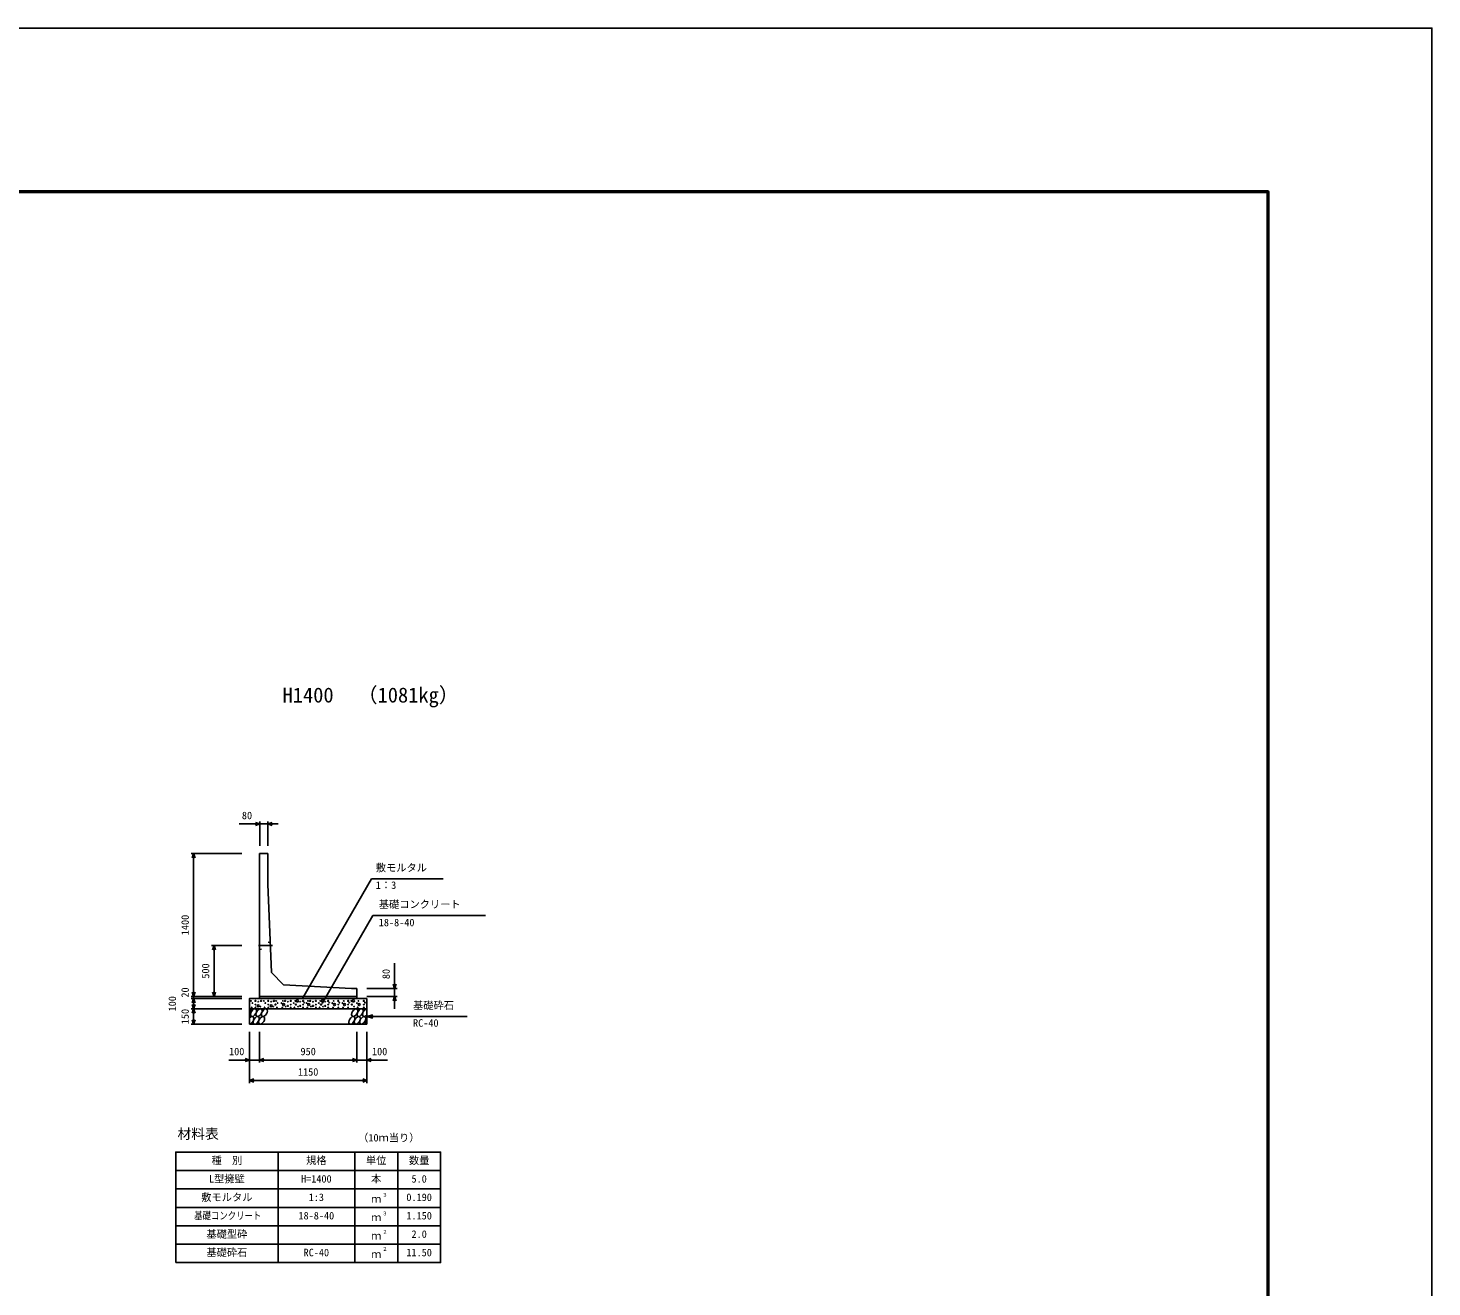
# Model space of a CAD drawing. Units: millimetres, scale not verified. Extents: x -67200 to 67200, y -23760 to 23760.
# Drawn here: x 53476 to 67200, y 11457 to 23760 of the extents above; entities that cross this region are included whole.
import ezdxf
from ezdxf.enums import TextEntityAlignment as Align

# ---------------------------------------------------------------- set-up
doc = ezdxf.new("R2010")
doc.units = ezdxf.units.MM
doc.header["$LTSCALE"] = 80
doc.linetypes.add('CHAIN1', pattern=[8, 5, -1, 1, -1])
doc.linetypes.add('DOTTED', pattern=[1.75, 0.25, -1.5])
for name, color, linetype, lineweight in [('0-0_CENTER', 7, 'CHAIN1', 25), ('0-1_DIM', 7, 'Continuous', 25), ('0-2_Defpoints', 5, 'Continuous', 25), ('0-3_HATCH', 6, 'Continuous', 25), ('0-4_HYO', 3, 'Continuous', 25), ('0-5_HYO2', 4, 'Continuous', 25), ('0-6_OUTLINE', 1, 'Continuous', 25), ('0-7_OUTLINE2', 4, 'DOTTED', 25), ('0-8_TXT', 7, 'Continuous', 25), ('0-9_WAKU', 3, 'Continuous', 25)]:
    doc.layers.add(name, color=color, linetype=linetype, lineweight=lineweight)
doc.styles.add('ＭＳ ゴシック', font='')
doc.styles.get('ＭＳ ゴシック').set_extended_font_data('MS Gothic')

msp = doc.modelspace()

# ---------------------------------------------------------------- linework, layer by layer
at = {"layer": '0-0_CENTER'}
msp.add_line((55728.19, 14794.21), (55864.69, 14794.21), dxfattribs=at)
at = {"layer": '0-1_DIM'}
for p, q in [((55540.28, 15981.1), (55739.82, 15981.1)), ((55739.82, 16006.1), (55739.82, 15769.21)), ((55819.82, 15981.1), (55739.82, 15981.1)), ((55819.82, 16006.1), (55819.82, 15769.21)), ((55819.82, 15981.1), (55919.82, 15981.1)), ((55069.11, 15694.21), (55564.11, 15694.21)), ((55094.11, 14294.21), (55094.11, 15694.21)), ((56161.25, 14282.31), (56832.52, 15444.99)), ((57534.94, 15444.99), (56832.52, 15444.99)), ((56350.73, 14227.92), (56847, 15087.48)), ((57946.55, 15087.48), (56847, 15087.48)), ((55269.11, 14794.21), (55564.11, 14794.21)), ((55294.11, 14794.21), (55294.11, 14294.21)), ((57059.11, 14374.21), (57059.11, 14621.9)), ((55069.11, 14294.21), (55564.11, 14294.21)), ((55069.11, 14274.21), (55564.11, 14274.21)), ((55094.11, 14294.21), (55094.11, 14274.21)), ((55094.11, 14274.21), (55094.11, 14174.21)), ((57084.11, 14374.21), (56789.11, 14374.21)), ((57084.11, 14294.21), (56789.11, 14294.21)), ((57059.11, 14374.21), (57059.11, 14294.21)), ((57059.11, 14174.21), (57059.11, 14294.21)), ((55069.11, 14174.21), (55564.11, 14174.21)), ((55094.11, 14174.21), (55094.11, 14024.21)), ((55069.11, 14024.21), (55564.11, 14024.21)), ((56789.11, 14099.21), (56847.06, 14114.74)), ((57769.43, 14099.21), (56789.11, 14099.21)), ((56789.11, 14099.21), (56847.06, 14083.68)), ((55639.11, 13449.21), (55639.11, 13949.21)), ((55739.11, 13649.21), (55739.11, 13949.21)), ((56689.11, 13649.21), (56689.11, 13949.21)), ((56689.11, 13649.21), (56689.11, 13949.21)), ((56789.11, 13449.21), (56789.11, 13949.21)), ((55439.56, 13674.21), (55639.11, 13674.21)), ((55739.11, 13674.21), (55639.11, 13674.21)), ((56689.11, 13674.21), (55739.11, 13674.21)), ((56789.11, 13674.21), (56689.11, 13674.21)), ((56988.65, 13674.21), (56789.11, 13674.21)), ((56789.11, 13474.21), (55639.11, 13474.21))]:
    msp.add_line(p, q, dxfattribs=at)
for points in [[(55697.54, 15996.49), (55739.82, 15981.1), (55697.54, 15965.71)], [(55862.11, 15996.49), (55819.82, 15981.1), (55862.11, 15965.71)], [(55109.5, 15651.92), (55094.11, 15694.21), (55078.72, 15651.92)], [(55309.5, 14751.92), (55294.11, 14794.21), (55278.72, 14751.92)], [(57043.72, 14416.49), (57059.11, 14374.21), (57074.5, 14416.49)], [(55109.5, 14336.49), (55094.11, 14294.21), (55078.72, 14336.49)], [(55109.5, 14231.92), (55094.11, 14274.21), (55078.72, 14231.92)], [(55309.5, 14336.49), (55294.11, 14294.21), (55278.72, 14336.49)], [(57043.72, 14251.92), (57059.11, 14294.21), (57074.5, 14251.92)], [(55109.5, 14216.49), (55094.11, 14174.21), (55078.72, 14216.49)], [(55109.5, 14131.92), (55094.11, 14174.21), (55078.72, 14131.92)], [(55109.5, 14066.49), (55094.11, 14024.21), (55078.72, 14066.49)], [(55596.82, 13689.6), (55639.11, 13674.21), (55596.82, 13658.82)], [(55781.39, 13689.6), (55739.11, 13674.21), (55781.39, 13658.82)], [(56646.82, 13689.6), (56689.11, 13674.21), (56646.82, 13658.82)], [(56831.39, 13689.6), (56789.11, 13674.21), (56831.39, 13658.82)], [(55681.39, 13489.6), (55639.11, 13474.21), (55681.39, 13458.82)], [(56746.82, 13489.6), (56789.11, 13474.21), (56746.82, 13458.82)]]:
    msp.add_lwpolyline(points, dxfattribs=at)
at = {"layer": '0-2_Defpoints'}
msp.add_lwpolyline([(0, -23760), (67200, -23760), (67200, 23760), (0, 23760)], close=True, dxfattribs=at)
at = {"layer": '0-3_HATCH'}
for centre, radius in [((55655.08, 14251.38), 2.5), ((55662.08, 14188.35), 2.5), ((55669.09, 14230.37), 2.5), ((55697.97, 14252.26), 5), ((55697.97, 14216.37), 2.5), ((55697.97, 14188.35), 2.5), ((55726.01, 14203.23), 10), ((55726.01, 14244.38), 2.5), ((55747.04, 14196.23), 2.5), ((55754.04, 14251.38), 5), ((55781.18, 14251.38), 2.5), ((55788.19, 14188.35), 2.5), ((55795.2, 14230.37), 2.5), ((55824.07, 14252.26), 5), ((55824.07, 14216.37), 2.5), ((55824.07, 14188.35), 2.5), ((55852.11, 14203.23), 10), ((55852.11, 14244.38), 2.5), ((55873.14, 14196.23), 2.5), ((55880.15, 14251.38), 5), ((55894.17, 14216.37), 5), ((55901.18, 14251.38), 2.5), ((55908.19, 14188.35), 2.5), ((55915.2, 14230.37), 2.5), ((55953.02, 14230.37), 2.5), ((55960.03, 14188.35), 2.5), ((55974.05, 14216.37), 10), ((55967.03, 14251.38), 2.5), ((55988.07, 14251.38), 5), ((55995.07, 14196.23), 2.5), ((56016.1, 14203.23), 5), ((56016.1, 14244.38), 2.5), ((56044.14, 14252.26), 5), ((56044.14, 14216.37), 2.5), ((56044.14, 14188.35), 2.5), ((56073.02, 14230.37), 2.5), ((56080.03, 14188.35), 2.5), ((56087.03, 14251.38), 2.5), ((56094.05, 14216.37), 5), ((56108.07, 14251.38), 10), ((56115.07, 14196.23), 2.5), ((56136.1, 14203.23), 5), ((56136.1, 14244.38), 2.5), ((56164.14, 14252.26), 5), ((56164.14, 14216.37), 2.5), ((56164.14, 14188.35), 2.5), ((56175.48, 14234.69), 2.5), ((56198.24, 14230.37), 2.5), ((56205.25, 14188.35), 2.5), ((56219.27, 14216.37), 10), ((56212.26, 14251.38), 2.5), ((56233.29, 14251.38), 5), ((56240.3, 14196.23), 2.5), ((56261.33, 14203.23), 5), ((56261.33, 14244.38), 2.5), ((56289.37, 14252.26), 5), ((56289.37, 14216.37), 2.5), ((56289.37, 14188.35), 2.5), ((56318.24, 14230.37), 2.5), ((56325.25, 14188.35), 2.5), ((56332.26, 14251.38), 2.5), ((56339.27, 14216.37), 5), ((56353.29, 14251.38), 10), ((56360.3, 14196.23), 2.5), ((56381.33, 14203.23), 5), ((56381.33, 14244.38), 2.5), ((56409.37, 14252.26), 5), ((56409.37, 14216.37), 2.5), ((56409.37, 14188.35), 2.5), ((56420.7, 14234.69), 2.5), ((56450.16, 14230.37), 2.5), ((56457.17, 14188.35), 2.5), ((56471.19, 14216.37), 10), ((56464.18, 14251.38), 2.5), ((56507.8, 14252.26), 5), ((56507.8, 14216.37), 2.5), ((56507.8, 14188.35), 2.5), ((56519.14, 14234.69), 2.5), ((56548.6, 14230.37), 2.5), ((56555.61, 14188.35), 2.5), ((56569.63, 14216.37), 10), ((56562.62, 14251.38), 2.5), ((56604.8, 14252.26), 5), ((56604.8, 14216.37), 2.5), ((56604.8, 14188.35), 2.5), ((56616.14, 14234.69), 2.5), ((56634.49, 14251.38), 2.5), ((56641.51, 14216.37), 5), ((56655.53, 14251.38), 10), ((56662.53, 14196.23), 2.5), ((56690.87, 14230.37), 2.5), ((56697.88, 14188.35), 2.5), ((56711.9, 14216.37), 10), ((56704.89, 14251.38), 2.5), ((56758.19, 14252.26), 5), ((56758.19, 14216.37), 2.5), ((56758.19, 14188.35), 2.5), ((56769.53, 14234.69), 2.5)]:
    msp.add_circle(centre, radius, dxfattribs=at)
for centre, start_param, end_param in [((55626.74, 14136.7), 4.385593, 6.67454438), ((56775.25, 14136.7), 0.33577149, 4.44118059), ((55652.06, 14061.71), 3.51114638, 7.548991), ((56800.57, 14061.71), 1.2110787, 3.56587337)]:
    msp.add_ellipse(centre, major_axis=(21.81, 35.31), ratio=0.5792, start_param=start_param, end_param=end_param, dxfattribs=at)
for centre in [(55679.95, 14136.7), (55733.16, 14136.7), (55786.37, 14136.7), (56668.83, 14136.7), (56722.04, 14136.7), (55705.27, 14061.71), (55758.48, 14061.71), (56640.94, 14061.71), (56694.15, 14061.71), (56747.36, 14061.71)]:
    msp.add_ellipse(centre, major_axis=(21.81, 35.31), ratio=0.5792, dxfattribs=at)
at = {"layer": '0-4_HYO'}
for p, q in [((55919.11, 12774.21), (55919.11, 11694.21)), ((56669.11, 12774.21), (56669.11, 11694.21)), ((57089.11, 12774.21), (57089.11, 11694.21)), ((54919.11, 12594.21), (57509.11, 12594.21))]:
    msp.add_line(p, q, dxfattribs=at)
msp.add_lwpolyline([(54919.11, 11694.21), (57509.11, 11694.21), (57509.11, 12774.21), (54919.11, 12774.21)], close=True, dxfattribs=at)
at = {"layer": '0-5_HYO2'}
for p, q in [((54919.11, 12414.21), (57509.11, 12414.21)), ((54919.11, 12234.21), (57509.11, 12234.21)), ((54919.11, 12054.21), (57509.11, 12054.21)), ((54919.11, 11874.21), (57509.11, 11874.21))]:
    msp.add_line(p, q, dxfattribs=at)
at = {"layer": '0-6_OUTLINE'}
for p, q in [((55739.11, 15694.21), (55819.11, 15694.21)), ((55739.11, 14274.21), (55739.11, 15694.21)), ((55974.11, 14409.21), (55854.11, 14529.21)), ((55739.11, 14294.21), (56689.11, 14294.21)), ((55974.11, 14409.21), (56639.11, 14374.21)), ((56639.11, 14374.21), (56689.11, 14374.21)), ((56689.11, 14374.21), (56689.11, 14274.21)), ((56789.11, 14274.21), (56789.11, 14024.21)), ((56789.11, 14174.21), (55639.11, 14174.21)), ((56789.11, 14024.21), (55639.11, 14024.21))]:
    msp.add_line(p, q, dxfattribs=at)
for points in [[(55819.11, 15694.21), (55819.11, 15394.21), (55854.11, 14529.21)], [(56789.11, 14274.21), (55639.11, 14274.21), (55639.11, 14024.21)]]:
    msp.add_lwpolyline(points, dxfattribs=at)
at = {"layer": '0-7_OUTLINE2'}
for p, q in [((55842.17, 14824.21), (55739.11, 14834.21)), ((55739.11, 14754.21), (55844.6, 14764.21))]:
    msp.add_line(p, q, dxfattribs=at)
at = {"layer": '0-9_WAKU', "lineweight": 50}
msp.add_lwpolyline([(1600, -22160), (65600, -22160), (65600, 22160), (1600, 22160)], close=True, dxfattribs=at)

# ---------------------------------------------------------------- texts
at = {"layer": '0-1_DIM', "style": 'ＭＳ ゴシック'}
for s, p in [('80', (55566.18, 16006.1)), ('敷モルタル', (56875.37, 15494.99)), ('1：3', (56875.37, 15324.87)), ('基礎コンクリート', (56904.26, 15137.48)), ('18-8-40', (56904.26, 14959.85)), ('基礎砕石', (57239.36, 14149.21)), ('RC-40', (57239.36, 13977.83)), ('100', (55440.47, 13699.21)), ('950', (56139.11, 13699.21)), ('100', (56837.75, 13699.21)), ('1150', (56114.11, 13499.21))]:
    msp.add_text(s, height=73.31, dxfattribs=at).set_placement(p, align=Align.BOTTOM_LEFT)
for s, p in [('1400', (55069.11, 14894.21)), ('500', (55269.11, 14469.21)), ('80', (57034.11, 14464.85)), ('100', (54944.11, 14149.21)), ('20', (55069.11, 14284.27)), ('150', (55069.11, 14024.21))]:
    msp.add_text(s, height=73.31, rotation=90, dxfattribs=at).set_placement(p, align=Align.BOTTOM_LEFT)
at = {"layer": '0-8_TXT', "style": 'ＭＳ ゴシック'}
for s, height, p in [('H1400', 146.6, (55964.11, 17124.45)), ('（1081kg）', 146.6, (56692.72, 17124.45)), ('材料表', 98.97, (54935.77, 12874.21)), ('（10ｍ当り）', 73.31, (56702.44, 12855.87)), ('種\u3000別', 73.31, (55269.11, 12634.21)), ('規格', 73.31, (56194.11, 12634.21)), ('単位', 73.31, (56779.11, 12634.21)), ('数量', 73.31, (57199.11, 12634.21)), ('L型擁壁', 73.31, (55244.11, 12454.21)), ('H=1400', 73.31, (56144.11, 12454.21)), ('本', 73.31, (56829.11, 12454.21)), ('5.0', 73.31, (57224.11, 12454.21)), ('敷モルタル', 73.31, (55169.11, 12274.21)), ('1:3', 73.31, (56219.11, 12274.21)), ('３', 36.66, (56938.34, 12324.82)), ('0.190', 73.31, (57174.11, 12274.21)), ('ｍ', 73.31, (56829.11, 12257.54)), ('18-8-40', 73.31, (56119.11, 12094.21)), ('ｍ', 73.31, (56829.11, 12077.54)), ('３', 36.66, (56938.34, 12144.82)), ('1.150', 73.31, (57174.11, 12094.21)), ('基礎型砕', 73.31, (55219.11, 11914.21)), ('ｍ', 73.31, (56829.11, 11897.54)), ('２', 36.66, (56938.34, 11964.82)), ('2.0', 73.31, (57224.11, 11914.21)), ('基礎砕石', 73.31, (55219.11, 11734.21)), ('RC-40', 73.31, (56169.11, 11734.21)), ('２', 36.66, (56938.34, 11798.15)), ('11.50', 73.31, (57174.11, 11734.21)), ('ｍ', 73.31, (56829.11, 11717.54))]:
    msp.add_text(s, height=height, dxfattribs=at).set_placement(p, align=Align.BOTTOM_LEFT)
at = {"layer": '0-8_TXT', "style": 'ＭＳ ゴシック', "width": 0.8}
msp.add_text('基礎コンクリート', height=73.31, dxfattribs=at).set_placement((55099.11, 12094.21), align=Align.BOTTOM_LEFT)

doc.saveas('drawing.dxf')
